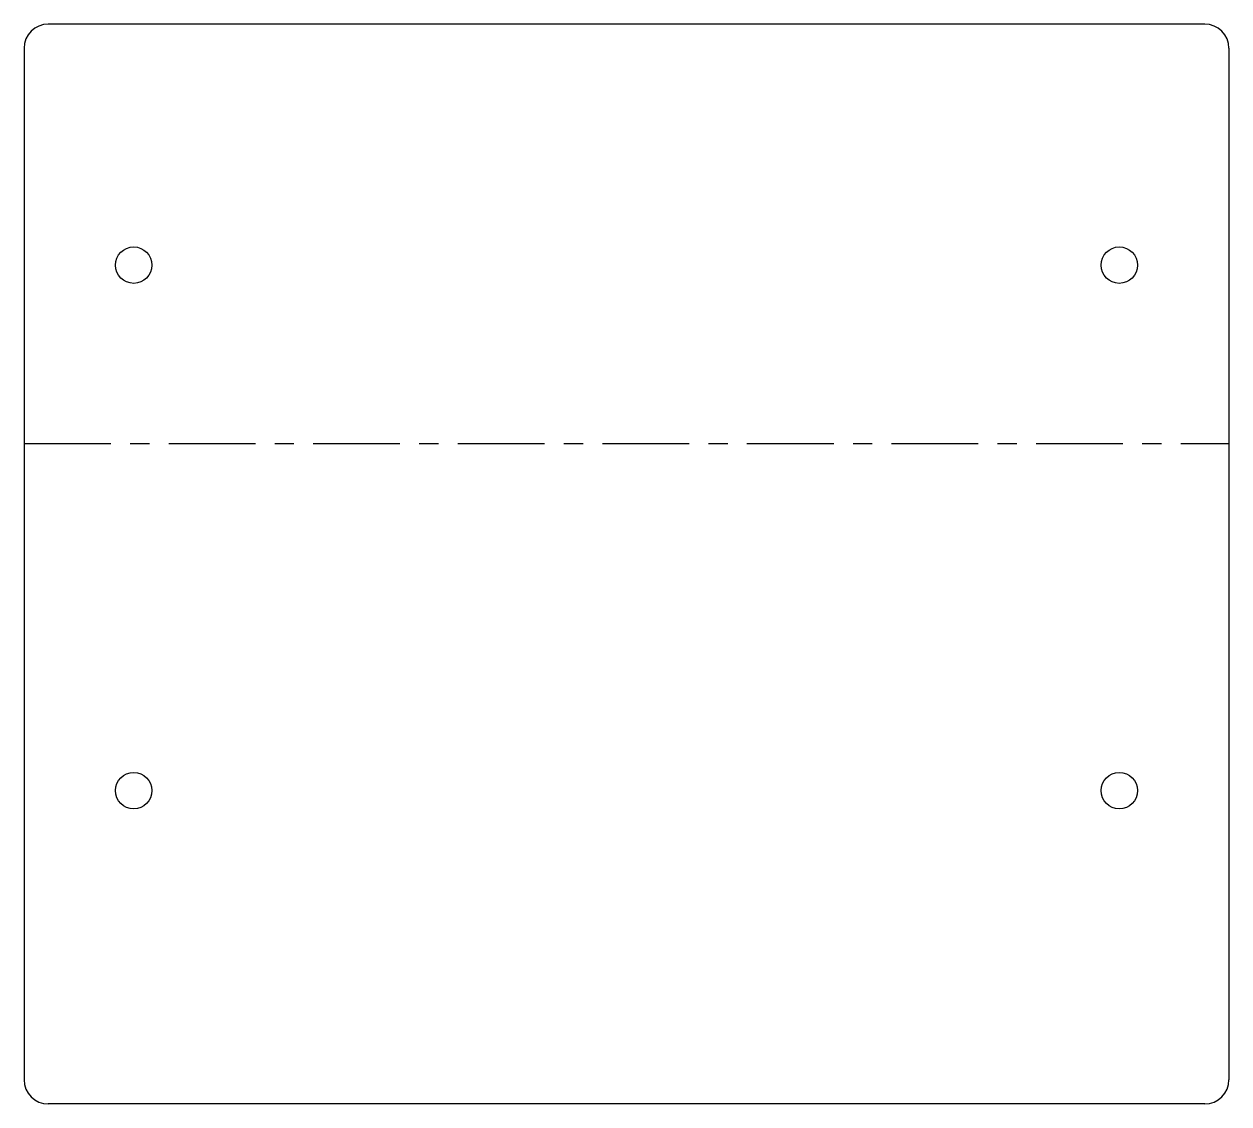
# Model space of a CAD drawing. Extents: x -3.12 to 3.13, y -0.24 to 5.36.
import ezdxf

# ---------------------------------------------------------------- set-up
doc = ezdxf.new("R2010")
doc.units = 0
doc.header["$MEASUREMENT"] = 0
doc.linetypes.add('CENTER', pattern=[0.72, 0.45, -0.09, 0.09, -0.09])
doc.layers.add('SHEETMETAL_BEND_LINES_UP', color=7, linetype='CENTER')
doc.layers.add('SHEETMETAL_CUT_LINES', color=7, linetype='CONTINUOUS')

msp = doc.modelspace()

# ---------------------------------------------------------------- linework, layer by layer
at = {"layer": 'SHEETMETAL_BEND_LINES_UP'}
msp.add_line((-3.125, 3.1801), (3.125, 3.1801), dxfattribs=at)
at = {"layer": 'SHEETMETAL_CUT_LINES'}
for p, q in [((3, 5.3551), (-3, 5.3551)), ((-3.125, 5.2301), (-3.125, -0.12)), ((3.125, 5.2301), (3.125, -0.12)), ((3, -0.245), (-3, -0.245))]:
    msp.add_line(p, q, dxfattribs=at)
for centre in [(-2.5565, 4.1051), (-2.5565, 4.1051), (2.5565, 4.1051), (2.5565, 4.1051), (-2.5565, 1.38), (-2.5565, 1.38), (2.5565, 1.38), (2.5565, 1.38)]:
    msp.add_circle(centre, 0.0945, dxfattribs=at)
for centre, start, end in [((-3, 5.2301), 90, 180), ((3, 5.2301), 0, 90), ((-3, -0.12), 180, 270), ((3, -0.12), 270, 0)]:
    msp.add_arc(centre, 0.125, start, end, dxfattribs=at)

doc.saveas('drawing.dxf')
